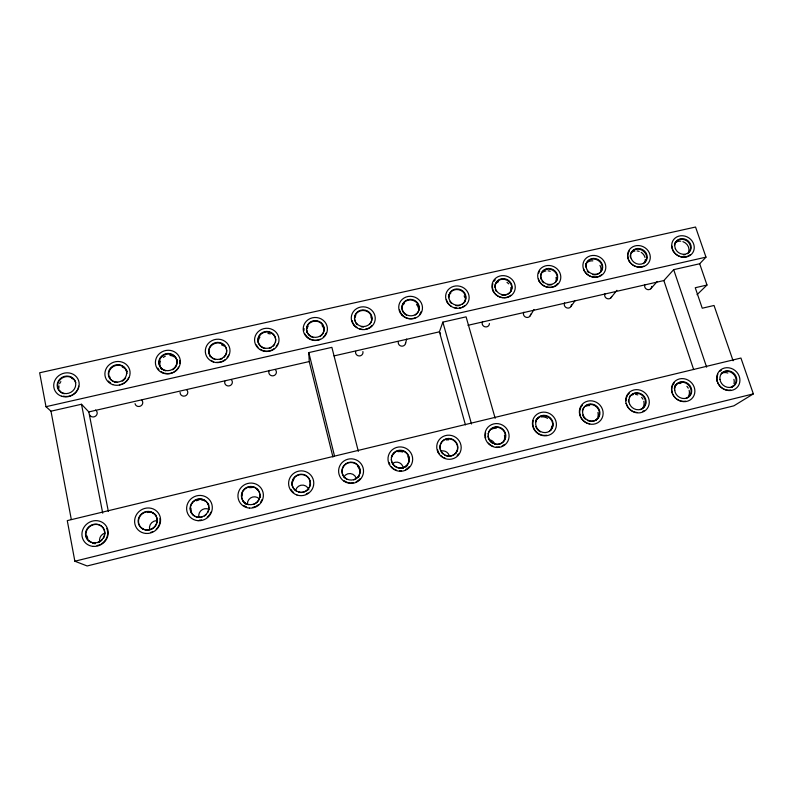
<?xml version="1.0" encoding="UTF-8"?>
<svg xmlns="http://www.w3.org/2000/svg" width="793" height="793" viewBox="0 0 793 793"><rect width="100%" height="100%" fill="white"/><g stroke="black" fill="none" stroke-linecap="round" stroke-linejoin="round"><path stroke-width="1.19" d="M405.471 343.637L406.66 339.077M465.432 424.87L439.411 331.821L442.851 322.127L466.076 316.843L495.179 418.288M530.19 315.832L533.986 309.557M570.99 306.485L575.203 300.497M610.818 297.93L616.904 290.307M650.756 288.781L657.248 281.465M467.979 325.299L663.86 280.553L673.683 269.66L699.674 263.762L705.988 257.15L695.55 227.036L39.65 372.779L45.984 406.69L50.98 411.19L71.311 519.494M697.047 294.699L706.999 285.034L699.674 263.762M753.35 393.883L733.852 405.838L87.141 565.964L74.859 561.216L67.276 520.624L740.93 358.039L753.35 393.883L74.859 561.216M706.999 285.034L695.253 287.74L702.241 308.219L714.037 305.474L733.089 360.785M50.98 411.19L81.491 404.252L88.816 411.914L309.23 361.558L308.794 352.598L331.88 347.344L358.337 451.366M334.041 355.898L439.411 331.821M45.984 406.69L705.988 257.15M673.683 269.66L706.632 367.169M663.86 280.553L693.657 369.558M442.851 322.127L471.498 424.007M308.794 352.598L334.477 455.856M309.23 361.558L332.951 457.055M88.816 411.914L108.363 511.485M81.491 404.252L102.723 513.18M510.771 295.234A11.033 10.279 23.3 0 1 503.872 297.672M502.921 297.633A11.033 10.279 23.3 0 1 492.423 286.323M492.503 285.421A11.033 10.279 23.3 0 1 492.909 283.666M494.098 281.267A11.033 10.279 23.3 0 1 495.258 279.879M78.656 386.151A12.064 11.122 -22.9 0 1 78.19 388.084M77.833 389.026A12.064 11.122 -22.9 0 1 76.862 390.81M76.257 391.643A12.064 11.122 -22.9 0 1 63.162 396.163M689.989 254.771A10.854 9.734 31.9 0 1 678.481 255.951A10.854 9.734 31.9 0 1 671.919 246.098M128.724 377.557A11.885 11.062 -19.9 0 1 125.036 382.325M124.194 382.92A11.885 11.062 -19.9 0 1 119.396 384.803M110.643 382.999A11.885 11.062 -19.9 0 1 108.453 381.027M277.609 344.023A11.449 10.864 -4.9 0 1 276.222 346.541M274.19 348.652A11.449 10.864 -4.9 0 1 260.243 349.267M258.052 347.354A11.449 10.864 -4.9 0 1 256.456 344.955M228.602 355.056A11.578 10.943 -11 0 1 227.165 357.613M225.093 359.735A11.578 10.943 -11 0 1 216.598 362.302M213.654 361.687A11.578 10.943 -11 0 1 210.997 360.369M464.609 305.662A11.092 10.418 19.4 0 1 462.24 307.139M461.367 307.486A11.092 10.418 19.4 0 1 459.524 307.962M456.659 308.08A11.092 10.418 19.4 0 1 453.814 307.486M451.207 306.217A11.092 10.418 19.4 0 1 447.847 302.847M447.381 302.034A11.092 10.418 19.4 0 1 446.409 299.417M179.664 360.537A11.726 11.013 -16 0 1 179.714 363.412M178.564 367.129A11.726 11.013 -16 0 1 173.677 372.076M172.765 372.522A11.726 11.013 -16 0 1 164.766 373.225M163.804 372.938A11.726 11.013 -16 0 1 161.138 371.61M158.947 369.657A11.726 11.013 -16 0 1 157.827 368.081M326.012 333.119A11.33 10.775 1.8 0 1 323.405 337.065M320.194 339.226A11.33 10.775 1.8 0 1 312.452 339.89M311.51 339.602A11.33 10.775 1.8 0 1 305.077 334.022M304.046 330.403A11.33 10.775 1.8 0 1 304.046 328.53M421.033 311.708A11.152 10.547 14.5 0 1 419.775 314.167M415.473 317.696A11.152 10.547 14.5 0 1 399.583 309.924M371.927 325.566A11.231 10.666 8.5 0 1 365.335 329.244M362.411 329.373A11.231 10.666 8.5 0 1 359.526 328.768M356.9 327.479A11.231 10.666 8.5 0 1 353.559 324.059M353.093 323.227A11.231 10.666 8.5 0 1 352.171 320.57M601.451 274.765A10.933 10.002 28.6 0 1 599.201 276.202M598.368 276.539A10.933 10.002 28.6 0 1 585.065 271.989M584.58 271.196A10.933 10.002 28.6 0 1 583.559 268.639M557.628 283.666A10.983 10.14 26.3 0 1 554.099 286.382M553.246 286.729A10.983 10.14 26.3 0 1 538.388 278.779M538.556 273.456A10.983 10.14 26.3 0 1 539.716 271.077M95.219 543.027A9.714 9.11 -36.7 0 1 85.971 533.283A9.714 9.11 -36.7 0 1 97.261 524.46A9.714 9.11 -36.7 0 1 104.547 535.731M104.289 536.514A9.714 9.11 -36.7 0 1 103.556 538.021M102.01 540.013A9.714 9.11 -36.7 0 1 100.711 541.113M100.007 541.579A9.714 9.11 -36.7 0 1 97.698 542.61M106.768 528.416A12.569 11.776 -36.7 0 1 101.088 544.057M100.116 544.563A12.569 11.776 -36.7 0 1 97.014 545.564M721.115 373.83A8.743 7.91 41.2 0 1 734.417 375.178A8.743 7.91 41.2 0 1 730.948 387.45M159.918 518.642A12.371 11.736 -35.4 0 1 159.175 524.807M158.739 525.769A12.371 11.736 -35.4 0 1 156.201 529.228M152.662 531.667A12.371 11.736 -35.4 0 1 150.64 532.42M202.106 517.026A9.407 9.04 -33.2 0 1 190.36 508.66A9.407 9.04 -33.2 0 1 202.037 499.362A9.407 9.04 -33.2 0 1 207.736 512.536M206.269 514.488A9.407 9.04 -33.2 0 1 204.346 516.025M210.879 512.149A12.173 11.687 -33.2 0 1 209.957 514.042M209.382 514.925A12.173 11.687 -33.2 0 1 207.211 517.234M201.501 519.921A12.173 11.687 -33.2 0 1 199.4 520.139M360.091 478.655A11.667 11.508 2.2 0 1 356.126 481.748M353.232 482.699A11.667 11.508 2.2 0 1 351.2 482.897M350.179 482.868A11.667 11.508 2.2 0 1 348.167 482.541M347.185 482.253A11.667 11.508 2.2 0 1 344.459 480.895M346.819 479.24A9.02 8.901 2.2 0 1 344.43 465.322A9.02 8.901 2.2 0 1 358.674 466.651A9.02 8.901 2.2 0 1 353.708 479.884M391.494 457.392A8.961 8.792 23 0 1 405.629 452.446A8.961 8.792 23 0 1 404.371 467.246A8.961 8.792 23 0 1 391.296 459.682M409.267 466.601A11.588 11.37 23 0 1 405.372 469.674M401.526 470.745A11.588 11.37 23 0 1 399.503 470.774M396.53 470.16A11.588 11.37 23 0 1 394.676 469.337M393.814 468.812A11.588 11.37 23 0 1 391.534 466.809M389.859 464.311A11.588 11.37 23 0 1 389.125 462.448M440.383 450.087A8.921 8.664 31.9 0 1 448.253 438.816A8.921 8.664 31.9 0 1 457.442 449.522A8.921 8.664 31.9 0 1 444.823 455.261M442.9 453.923A8.921 8.664 31.9 0 1 441.384 452.159M458.394 453.913A11.538 11.211 31.9 0 1 457.174 455.45M445.25 458.215A11.538 11.211 31.9 0 1 443.406 457.402M442.544 456.877A11.538 11.211 31.9 0 1 440.967 455.618M439.629 454.121A11.538 11.211 31.9 0 1 438.569 452.416M438.162 451.514A11.538 11.211 31.9 0 1 437.577 449.611M488.121 433.88A8.882 8.535 36 0 1 498.391 427.427A8.882 8.535 36 0 1 505.339 437.815A8.882 8.535 36 0 1 495.07 444.288M492.899 443.495A8.882 8.535 36 0 1 487.982 436.13M504.437 444.358A11.489 11.043 36 0 1 502.019 445.963M499.243 446.875A11.489 11.043 36 0 1 496.289 447.034M493.355 446.419A11.489 11.043 36 0 1 488.389 443.128M485.663 437.885A11.489 11.043 36 0 1 485.653 433.037M546.694 435.228A11.449 10.874 38.2 0 1 541.817 435.06M540.866 434.782A11.449 10.874 38.2 0 1 533.411 427.258M533.144 426.317A11.449 10.874 38.2 0 1 533.322 420.587M535.533 422.342A8.852 8.406 38.1 0 1 548.776 417.336A8.852 8.406 38.1 0 1 549.043 431.59M540.38 431.878A8.852 8.406 38.1 0 1 535.899 426.783M582.359 410.952A8.822 8.277 39.4 0 1 593.025 404.826A8.822 8.277 39.4 0 1 598.963 416.256A8.822 8.277 39.4 0 1 587.266 420.399M585.363 419.101A8.822 8.277 39.4 0 1 582.776 415.354M589.695 423.759A11.409 10.706 39.4 0 1 587.782 423.284M586.86 422.917A11.409 10.706 39.4 0 1 581.1 417.624M580.674 416.741A11.409 10.706 39.4 0 1 580.853 407.463M581.319 406.65A11.409 10.706 39.4 0 1 582.458 405.183M629.255 397.64A8.792 8.158 40.3 0 1 643.232 396.312A8.792 8.158 40.3 0 1 640.12 409.703M628.552 401.882A8.792 8.158 40.3 0 1 628.611 399.692M644.114 410.526A11.38 10.547 40.3 0 1 642.528 411.488M636.987 412.519A11.38 10.547 40.3 0 1 626.361 403.597M626.004 400.752A11.38 10.547 40.3 0 1 627.531 395.439M628.046 394.686A11.38 10.547 40.3 0 1 629.295 393.338M64.213 393.734A9.328 8.594 -22.9 0 1 60.516 379.282A9.328 8.594 -22.9 0 1 75.811 382.732M674.397 245.156A8.396 7.524 31.9 0 1 686.649 240.785A8.396 7.524 31.9 0 1 687.353 253.691M685.499 254.513A8.396 7.524 31.9 0 1 683.427 254.821M117.661 382.444A9.189 8.554 -19.9 0 1 108.691 374.068A9.189 8.554 -19.9 0 1 117.949 365.186A9.189 8.554 -19.9 0 1 126.93 373.543M125.641 377.894A9.189 8.554 -19.9 0 1 122.251 381.155M165.747 370.837A9.07 8.515 -16 0 1 160.325 358.456A9.07 8.515 -16 0 1 174.529 356.295A9.07 8.515 -16 0 1 172.606 369.796M215.547 359.606A8.951 8.455 -11 0 1 209.679 347.998A8.951 8.455 -11 0 1 222.883 344.281A8.951 8.455 -11 0 1 224.181 357.177M222.337 358.575A8.951 8.455 -11 0 1 220.186 359.487M264.733 348.514A8.852 8.396 -4.9 0 1 258.29 338.393A8.852 8.396 -4.9 0 1 269.005 332.168A8.852 8.396 -4.9 0 1 275.468 342.289M274.626 344.34A8.852 8.396 -4.9 0 1 273.248 346.115M271.444 347.503A8.852 8.396 -4.9 0 1 269.323 348.395M313.314 337.56A8.763 8.326 1.8 0 1 307.625 325.497A8.763 8.326 1.8 0 1 321.343 323.425A8.763 8.326 1.8 0 1 319.946 336.559M494.911 287.423A8.525 7.95 23.3 0 1 507.005 280.207A8.525 7.95 23.3 0 1 508.095 294.124M506.122 294.976A8.525 7.95 23.3 0 1 501.751 295.075M496.349 291.428A8.525 7.95 23.3 0 1 495.357 289.504M149.649 529.595A7.147 6.79 -36.4 0 1 156.508 520.634M198.954 517.522A7.038 6.77 -34.4 0 1 209.124 509.423M343.775 477.069A6.75 6.671 0.3 0 1 356.196 478.229M392.991 463.112A6.711 6.602 23.6 0 1 403.29 468.475M440.819 451.108A6.681 6.513 32.9 0 1 449.195 455.46M489.905 439.847A6.661 6.413 36.8 0 1 494.862 444.278M261.928 499.659A11.984 11.647 -28.9 0 1 260.471 502.405M258.349 504.695A11.984 11.647 -28.9 0 1 256.635 505.904M255.713 506.39A11.984 11.647 -28.9 0 1 252.729 507.351M246.583 506.915A11.984 11.647 -28.9 0 1 243.838 505.528M296.869 491.462A9.129 8.961 -19.4 0 1 293.222 479.329A9.129 8.961 -19.4 0 1 305.573 475.582A9.129 8.961 -19.4 0 1 309.24 487.705M307.853 489.618A9.129 8.961 -19.4 0 1 299.1 492.284M248.516 504.665A9.268 9.001 -28.9 0 1 243.164 490.917A9.268 9.001 -28.9 0 1 258.24 490.342A9.268 9.001 -28.9 0 1 253.294 504.487M308.021 492.949A11.806 11.598 -19.4 0 1 306.247 493.989M293.658 492.522A11.806 11.598 -19.4 0 1 291.011 489.45M295.68 490.312A6.83 6.721 -22 0 1 308.844 489.826M354.907 321.036A8.683 8.247 8.5 0 1 365.107 310.697A8.683 8.247 8.5 0 1 369.588 324.396M363.561 326.974A8.683 8.247 8.5 0 1 361.291 326.746M357.306 324.694A8.683 8.247 8.5 0 1 355.859 323.019M448.689 297.791A8.574 8.049 19.4 0 1 460.981 290.506A8.574 8.049 19.4 0 1 461.913 304.542M459.91 305.404A8.574 8.049 19.4 0 1 455.499 305.503M451.544 303.481A8.574 8.049 19.4 0 1 450.087 301.826M541.044 279.245A8.495 7.841 26.3 0 1 550.401 269.283A8.495 7.841 26.3 0 1 555.328 282.526M551.769 284.677A8.495 7.841 26.3 0 1 547.448 284.766M543.522 282.784A8.495 7.841 26.3 0 1 542.045 281.148M585.71 267.063A8.455 7.732 28.6 0 1 593.907 259.024A8.455 7.732 28.6 0 1 602.244 268.123A8.455 7.732 28.6 0 1 592.599 274.586M588.684 272.614A8.455 7.732 28.6 0 1 587.207 270.998M247.406 503.833A6.929 6.75 -30.7 0 1 259.073 498.599M406.571 315.287A8.624 8.158 14.5 0 1 403.617 302.995A8.624 8.158 14.5 0 1 416.771 302.688A8.624 8.158 14.5 0 1 415.165 315.089M99.72 541.827A7.256 6.82 -37.5 0 1 104.914 533.084M730.74 390.067A11.3 10.23 41.2 0 1 719.548 385.715A11.3 10.23 41.2 0 1 717.843 374.207M719.965 371.352A11.3 10.23 41.2 0 1 721.392 370.281M643.767 266.131A10.894 9.863 30.4 0 1 642.082 266.735M641.19 266.924A10.894 9.863 30.4 0 1 627.838 255.98M627.887 255.108A10.894 9.863 30.4 0 1 629.305 251.054M685.578 401.149A11.34 10.388 40.8 0 1 680.83 400.98M679.898 400.703A11.34 10.388 40.8 0 1 672.742 385.15M673.178 384.357A11.34 10.388 40.8 0 1 674.268 382.91M630.97 253.126A8.426 7.633 30.4 0 1 643.648 251.262A8.426 7.633 30.4 0 1 643.341 263.623M630.306 257.061A8.426 7.633 30.4 0 1 630.356 255.029M674.298 388.58A8.773 8.029 40.8 0 1 687.918 384.436A8.773 8.029 40.8 0 1 685.816 398.512M721.501 373.344A8.763 7.94 41.3 0 1 727.855 373.037M733.902 379.351A8.763 7.94 41.3 0 1 733.981 383.634M733.178 385.567A8.763 7.94 41.3 0 1 731.87 387.182M651.658 286.412A3.618 3.291 32.5 0 1 647.405 289.544A3.618 3.291 32.5 0 1 644.996 284.509M675.002 242.945A8.416 7.553 31.9 0 1 680.761 241.181M682.882 241.637A8.416 7.553 31.9 0 1 688.72 251.639M306.732 332.515A8.782 8.356 1.8 0 1 306.623 330.334M307.119 328.203A8.782 8.356 1.8 0 1 308.17 326.27M322.067 325.675A8.782 8.356 1.8 0 1 324.02 329.581M629.523 396.431A8.822 8.178 40.3 0 1 633.369 394.567M635.58 394.458A8.822 8.178 40.3 0 1 637.79 394.914M641.606 397.392A8.822 8.178 40.3 0 1 642.954 399.246M643.797 401.337A8.822 8.178 40.3 0 1 642.915 407.661M571.406 304.78A3.648 3.37 29.2 0 1 567.015 307.962A3.648 3.37 29.2 0 1 564.666 302.857M585.571 264.168A8.475 7.761 28.6 0 1 592.837 260.847M599.964 265.407A8.475 7.761 28.6 0 1 600.707 271.474M585.373 406.393A8.852 8.307 39.5 0 1 589.695 405.6M597.912 412.529A8.852 8.307 39.5 0 1 597.853 416.93M596.96 418.922A8.852 8.307 39.5 0 1 595.553 420.577M446.31 439.976A8.941 8.693 32 0 1 448.61 439.857M456.599 451.485A8.941 8.693 32 0 1 455.608 453.527M405.61 342.725A3.707 3.539 14.3 0 1 401.397 346.125A3.707 3.539 14.3 0 1 398.344 341.605M402.884 305.067A8.644 8.178 14.5 0 1 404.361 303.491M416.503 304.502A8.644 8.178 14.5 0 1 418.664 310.489M407.305 465.352A8.981 8.812 23 0 1 405.768 467.077M391.355 457.432A8.981 8.812 23 0 1 393.923 453.655M398.076 451.683A8.981 8.812 23 0 1 402.685 452.04M407.85 456.54A8.981 8.812 23 0 1 408.613 458.731M408.772 461.03A8.981 8.812 23 0 1 408.326 463.29M674.922 385.408A8.792 8.059 40.9 0 1 676.677 384.228M678.709 383.554A8.792 8.059 40.9 0 1 680.9 383.455M686.907 386.369A8.792 8.059 40.9 0 1 688.265 388.203M689.117 390.275A8.792 8.059 40.9 0 1 688.324 396.55M310.331 482.709A9.149 8.991 -19.6 0 1 310.44 485.048M292.349 486.069A9.149 8.991 -19.6 0 1 293.866 479.319M275.369 369.697A3.796 3.628 -6.5 0 1 275.409 374.613A3.796 3.628 -6.5 0 1 270.304 375.119A3.796 3.628 -6.5 0 1 269.382 370.301M258.409 343.369A8.872 8.426 -5 0 1 259.935 337.075M267.984 333.506A8.872 8.426 -5 0 1 270.244 333.972M141.808 400.217A3.935 3.687 -21.5 0 1 140.589 406.056A3.935 3.687 -21.5 0 1 135.038 403.657M110.396 378.915A9.209 8.584 -20 0 1 109.771 376.754M122.31 367.08A9.209 8.584 -20 0 1 127.267 371.52M491.799 429.112A8.911 8.554 36.1 0 1 496.23 428.289M504.437 435.337A8.911 8.554 36.1 0 1 504.269 439.818M440.531 333.784A3.687 3.499 19.6 0 1 440.402 332.872M448.422 296.532A8.594 8.079 19.4 0 1 450.83 293.093M464.143 295.898A8.594 8.079 19.4 0 1 464.896 297.92M465.085 300.041A8.594 8.079 19.4 0 1 464.688 302.113M362.897 351.547A3.737 3.578 7.9 0 1 359.219 355.948A3.737 3.578 7.9 0 1 355.69 351.349M354.798 317.517A8.713 8.267 8.5 0 1 355.819 315.604M370.827 316.843A8.713 8.267 8.5 0 1 371.55 318.905M359.447 475.245A9.04 8.921 2 0 1 358.386 477.327M357.742 466.492A9.04 8.921 2 0 1 359.784 470.636M186.831 389.928A3.886 3.678 -17.7 0 1 185.215 395.925A3.886 3.678 -17.7 0 1 180.09 392.376M161.792 369.518A9.09 8.535 -16 0 1 160.582 367.625M159.938 365.494A9.09 8.535 -16 0 1 160.493 361.063M163.299 357.425A9.09 8.535 -16 0 1 165.321 356.216M169.95 355.433A9.09 8.535 -16 0 1 174.291 356.929M175.987 358.426A9.09 8.535 -16 0 1 177.196 360.309M260.243 494.931A9.288 9.03 -29.1 0 1 260.332 497.29M245.771 504.16A9.288 9.03 -29.1 0 1 242.737 500.591M241.964 495.962A9.288 9.03 -29.1 0 1 242.519 493.642M249.646 487.715A9.288 9.03 -29.1 0 1 252.045 487.586M256.506 489.132A9.288 9.03 -29.1 0 1 258.27 490.698M530.626 314.117A3.658 3.42 26.8 0 1 526.165 317.329A3.658 3.42 26.8 0 1 523.856 312.174M542.095 272.673A8.515 7.871 26.3 0 1 545.911 270.938M548.092 270.859A8.515 7.871 26.3 0 1 550.243 271.315M556.012 277.441A8.515 7.871 26.3 0 1 555.903 281.565M535.592 420.568A8.882 8.426 38.2 0 1 538.873 417.683M540.995 416.989A8.882 8.426 38.2 0 1 547.557 418.357M551.71 426.109A8.882 8.426 38.2 0 1 550.421 430.312M489.41 323.544A3.668 3.459 23.7 0 1 484.88 326.785A3.668 3.459 23.7 0 1 482.6 321.601M495.328 284.37A8.554 7.98 23.3 0 1 498.539 281.703M506.985 282.417A8.554 7.98 23.3 0 1 508.68 283.835M510.732 287.621A8.554 7.98 23.3 0 1 510.573 291.774M95.348 543.681A9.734 9.129 -36.8 0 1 92.95 543.185M90.789 542.095A9.734 9.129 -36.8 0 1 89.034 540.469M87.795 538.427A9.734 9.129 -36.8 0 1 87.161 536.108M611.661 296.423A3.628 3.331 31.1 0 1 606.982 298.545A3.628 3.331 31.1 0 1 605.049 293.638M631.218 252.739A8.445 7.652 30.5 0 1 634.925 251.034M637.057 250.955A8.445 7.652 30.5 0 1 639.188 251.411M641.17 252.362A8.445 7.652 30.5 0 1 644.987 257.438M645.264 259.489A8.445 7.652 30.5 0 1 644.977 261.492M143.127 529.288A9.585 9.09 -35.5 0 1 141.372 527.672M147.478 512.526A9.585 9.09 -35.5 0 1 149.936 512.377M152.306 512.863A9.585 9.09 -35.5 0 1 156.201 515.549M231.348 379.758A3.836 3.658 -12.7 0 1 231.546 384.466A3.836 3.658 -12.7 0 1 226.739 385.567A3.836 3.658 -12.7 0 1 224.875 381.235M210.145 356.473A8.971 8.485 -11 0 1 209.421 352.142M221.544 344.876A8.971 8.485 -11 0 1 223.596 345.887M95.497 410.011A3.985 3.707 -24.4 0 1 95.834 415.938A3.985 3.707 -24.4 0 1 89.718 415.017M60.764 392.267A9.347 8.624 -23 0 1 59.574 390.344M58.969 388.173A9.347 8.624 -23 0 1 58.999 385.894M59.644 383.663A9.347 8.624 -23 0 1 60.873 381.641M71.747 378.39A9.347 8.624 -23 0 1 73.818 379.431M191.757 513.041A9.437 9.06 -33.3 0 1 191.034 508.372M196.565 500.789A9.437 9.06 -33.3 0 1 198.894 500.036M201.323 499.897A9.437 9.06 -33.3 0 1 205.813 501.454M207.568 503.04A9.437 9.06 -33.3 0 1 208.827 505.042M147.805 530.15A9.566 9.07 -35.4 0 0 156.062 515.965A9.566 9.07 -35.4 0 0 139.786 516.63A9.566 9.07 -35.4 0 0 147.805 530.15M719.955 379.381A8.812 7.97 41.2 0 0 733.485 386.211A8.812 7.97 41.2 0 0 731.582 371.758A8.812 7.97 41.2 0 0 719.955 379.381M717.199 381.205A12.083 10.933 41.2 0 0 736.697 387.846A12.083 10.933 41.2 0 0 731.116 368.349A12.083 10.933 41.2 0 0 717.199 381.205M675.349 248.645A8.455 7.583 31.9 0 0 689.444 251.887A8.455 7.583 31.9 0 0 684.151 238.852A8.455 7.583 31.9 0 0 675.349 248.645M673.257 250.994A11.598 10.398 31.9 0 0 692.795 252.66A11.598 10.398 31.9 0 0 682.882 235.769A11.598 10.398 31.9 0 0 673.257 250.994M309.28 335.072A8.832 8.396 1.8 0 0 323.921 330.919A8.832 8.396 1.8 0 0 312.769 320.927A8.832 8.396 1.8 0 0 309.28 335.072M308.447 338.452A12.113 11.508 1.8 0 0 327.39 329.947A12.113 11.508 1.8 0 0 310.113 318.578A12.113 11.508 1.8 0 0 308.447 338.452M629.483 403.726A8.872 8.217 40.3 0 0 644.213 407.067A8.872 8.217 40.3 0 0 638.821 392.991A8.872 8.217 40.3 0 0 629.483 403.726M626.103 403.409A12.163 11.271 40.3 0 0 645.819 410.13A12.163 11.271 40.3 0 0 640.585 390.295A12.163 11.271 40.3 0 0 626.103 403.409M586.533 268.589A8.525 7.801 28.6 0 0 600.816 271.86A8.525 7.801 28.6 0 0 595.731 258.607A8.525 7.801 28.6 0 0 586.533 268.589M584.352 270.978A11.687 10.696 28.6 0 0 604.207 272.633A11.687 10.696 28.6 0 0 594.502 255.475A11.687 10.696 28.6 0 0 584.352 270.978M583.123 415.036A8.901 8.346 39.4 0 0 597.952 418.397A8.901 8.346 39.4 0 0 592.678 404.192A8.901 8.346 39.4 0 0 583.123 415.036M579.713 414.719A12.202 11.439 39.4 0 0 599.538 421.479A12.202 11.439 39.4 0 0 594.482 401.466A12.202 11.439 39.4 0 0 579.713 414.719M440.511 449.819A8.991 8.733 31.9 0 0 455.658 453.219A8.991 8.733 31.9 0 0 450.731 438.648A8.991 8.733 31.9 0 0 440.511 449.819M438.093 452.496A12.331 11.974 31.9 0 0 459.246 454.042A12.331 11.974 31.9 0 0 449.552 435.198A12.331 11.974 31.9 0 0 438.093 452.496M403.35 311.897A8.693 8.217 14.5 0 0 418.337 311.53A8.693 8.217 14.5 0 0 410.15 299.348A8.693 8.217 14.5 0 0 403.35 311.897M401.734 314.9A11.925 11.271 14.5 0 0 421.886 311.441A11.925 11.271 14.5 0 0 408.187 296.473A11.925 11.271 14.5 0 0 401.734 314.9M392.773 463.816A9.03 8.862 22.9 0 0 408.355 463.241A9.03 8.862 22.9 0 0 399.87 450.206A9.03 8.862 22.9 0 0 392.773 463.816M389.284 464.411A12.381 12.153 22.9 0 0 410.635 465.947A12.381 12.153 22.9 0 0 401.07 446.945A12.381 12.153 22.9 0 0 389.284 464.411M674.734 390.394A8.842 8.099 40.8 0 0 688.314 397.273A8.842 8.099 40.8 0 0 686.56 382.702A8.842 8.099 40.8 0 0 674.734 390.394M671.929 392.238A12.123 11.102 40.8 0 0 691.536 398.919A12.123 11.102 40.8 0 0 686.133 379.252A12.123 11.102 40.8 0 0 671.929 392.238M299.06 492.086A9.209 9.04 -19.3 0 0 310.004 480.568A9.209 9.04 -19.3 0 0 294.52 477.108A9.209 9.04 -19.3 0 0 299.06 492.086M296.929 495.001A12.619 12.391 -19.3 0 0 313.582 480.925A12.619 12.391 -19.3 0 0 293.053 473.887A12.619 12.391 -19.3 0 0 296.929 495.001M262.483 347.324A8.921 8.465 -4.9 0 0 275.706 339.632A8.921 8.465 -4.9 0 0 262.176 332.663A8.921 8.465 -4.9 0 0 262.483 347.324M259.737 349.435A12.232 11.608 -4.9 0 0 278.967 340.831A12.232 11.608 -4.9 0 0 261.66 329.382A12.232 11.608 -4.9 0 0 259.737 349.435M114.985 381.849A9.268 8.624 -19.9 0 0 126.404 370.866A9.268 8.624 -19.9 0 0 111.089 367.417A9.268 8.624 -19.9 0 0 114.985 381.849M112.725 384.635A12.708 11.826 -19.9 0 0 129.973 371.233A12.708 11.826 -19.9 0 0 109.761 364.314A12.708 11.826 -19.9 0 0 112.725 384.635M488.647 438.073A8.961 8.604 36 0 0 503.684 441.463A8.961 8.604 36 0 0 498.638 427.011A8.961 8.604 36 0 0 488.647 438.073M485.177 437.756A12.282 11.796 36 0 0 505.23 444.605A12.282 11.796 36 0 0 500.552 424.245A12.282 11.796 36 0 0 485.177 437.756M450.246 301.36A8.644 8.118 19.4 0 0 465.085 301.003A8.644 8.118 19.4 0 0 456.827 288.92A8.644 8.118 19.4 0 0 450.246 301.36M446.925 301.865A11.855 11.132 19.4 0 0 467.295 303.521A11.855 11.132 19.4 0 0 457.918 285.936A11.855 11.132 19.4 0 0 446.925 301.865M357.346 324.258A8.753 8.307 8.5 0 0 371.798 320.154A8.753 8.307 8.5 0 0 360.637 310.241A8.753 8.307 8.5 0 0 357.346 324.258M354.213 325.596A12.004 11.399 8.5 0 0 374.603 322.097A12.004 11.399 8.5 0 0 360.944 307A12.004 11.399 8.5 0 0 354.213 325.596M344.905 477.673A9.1 8.971 2.3 0 0 359.953 473.074A9.1 8.971 2.3 0 0 348.385 462.527A9.1 8.971 2.3 0 0 344.905 477.673M344.093 481.292A12.47 12.301 2.3 0 0 363.511 471.994A12.47 12.301 2.3 0 0 345.619 460.039A12.47 12.301 2.3 0 0 344.093 481.292M165.499 370.46A9.139 8.584 -15.9 0 0 176.68 359.586A9.139 8.584 -15.9 0 0 161.475 356.156A9.139 8.584 -15.9 0 0 165.499 370.46M163.299 373.225A12.529 11.766 -15.9 0 0 180.219 359.953A12.529 11.766 -15.9 0 0 160.117 353.073A12.529 11.766 -15.9 0 0 163.299 373.225M248.397 504.487A9.338 9.08 -28.9 0 0 259.589 492.859A9.338 9.08 -28.9 0 0 243.996 489.37A9.338 9.08 -28.9 0 0 248.397 504.487M249.448 508.095A12.807 12.45 -28.9 0 0 262.235 490.114A12.807 12.45 -28.9 0 0 240.289 488.567A12.807 12.45 -28.9 0 0 249.448 508.095M542.333 280.653A8.554 7.91 26.3 0 0 556.894 280.325A8.554 7.91 26.3 0 0 548.518 268.44A8.554 7.91 26.3 0 0 542.333 280.653M539.091 281.148A11.736 10.844 26.3 0 0 559.115 282.814A11.736 10.844 26.3 0 0 549.519 265.506A11.736 10.844 26.3 0 0 539.091 281.148M536.177 426.485A8.931 8.475 38.1 0 0 551.105 429.856A8.931 8.475 38.1 0 0 545.951 415.532A8.931 8.475 38.1 0 0 536.177 426.485M532.737 426.168A12.242 11.617 38.1 0 0 552.681 432.968A12.242 11.617 38.1 0 0 547.814 412.786A12.242 11.617 38.1 0 0 532.737 426.168M496.567 290.942A8.594 8.009 23.3 0 0 511.267 290.605A8.594 8.009 23.3 0 0 502.95 278.621A8.594 8.009 23.3 0 0 496.567 290.942M493.286 291.447A11.786 10.983 23.3 0 0 513.487 293.103A11.786 10.983 23.3 0 0 504.001 275.667A11.786 10.983 23.3 0 0 493.286 291.447M94.863 542.908A9.794 9.179 -36.7 0 0 103.457 528.465A9.794 9.179 -36.7 0 0 86.863 529.159A9.794 9.179 -36.7 0 0 94.863 542.908M93.336 546.397A13.431 12.589 -36.7 0 0 107.194 527.86A13.431 12.589 -36.7 0 0 84.633 526.334A13.431 12.589 -36.7 0 0 93.336 546.397M631.198 258.558A8.485 7.692 30.4 0 0 645.393 261.809A8.485 7.692 30.4 0 0 640.199 248.675A8.485 7.692 30.4 0 0 631.198 258.558M629.067 260.927A11.637 10.547 30.4 0 0 648.763 262.592A11.637 10.547 30.4 0 0 638.95 245.572A11.637 10.547 30.4 0 0 629.067 260.927M147.528 530.002A9.645 9.149 -35.4 0 0 155.854 515.708A9.645 9.149 -35.4 0 0 139.439 516.382A9.645 9.149 -35.4 0 0 147.528 530.002M146.061 533.461A13.223 12.539 -35.4 0 0 159.542 515.113A13.223 12.539 -35.4 0 0 137.199 513.577A13.223 12.539 -35.4 0 0 146.061 533.461M213.208 358.426A9.03 8.525 -10.9 0 0 226.659 350.645A9.03 8.525 -10.9 0 0 213.079 343.627A9.03 8.525 -10.9 0 0 213.208 358.426M213.238 361.945A12.371 11.697 -10.9 0 0 229.841 348.811A12.371 11.697 -10.9 0 0 209.848 341.981A12.371 11.697 -10.9 0 0 213.238 361.945M63.817 393.387A9.397 8.664 -22.9 0 0 75.494 382.295A9.397 8.664 -22.9 0 0 60.06 378.826A9.397 8.664 -22.9 0 0 63.817 393.387M61.497 396.203A12.886 11.885 -22.9 0 0 79.092 382.662A12.886 11.885 -22.9 0 0 58.751 375.694A12.886 11.885 -22.9 0 0 61.497 396.203M199.499 517.274A9.486 9.11 -33.1 0 0 207.578 503.119A9.486 9.11 -33.1 0 0 191.331 503.763A9.486 9.11 -33.1 0 0 199.499 517.274M198.091 520.694A13.005 12.5 -33.1 0 0 211.225 502.534A13.005 12.5 -33.1 0 0 189.081 500.998A13.005 12.5 -33.1 0 0 198.091 520.694"/></g></svg>
